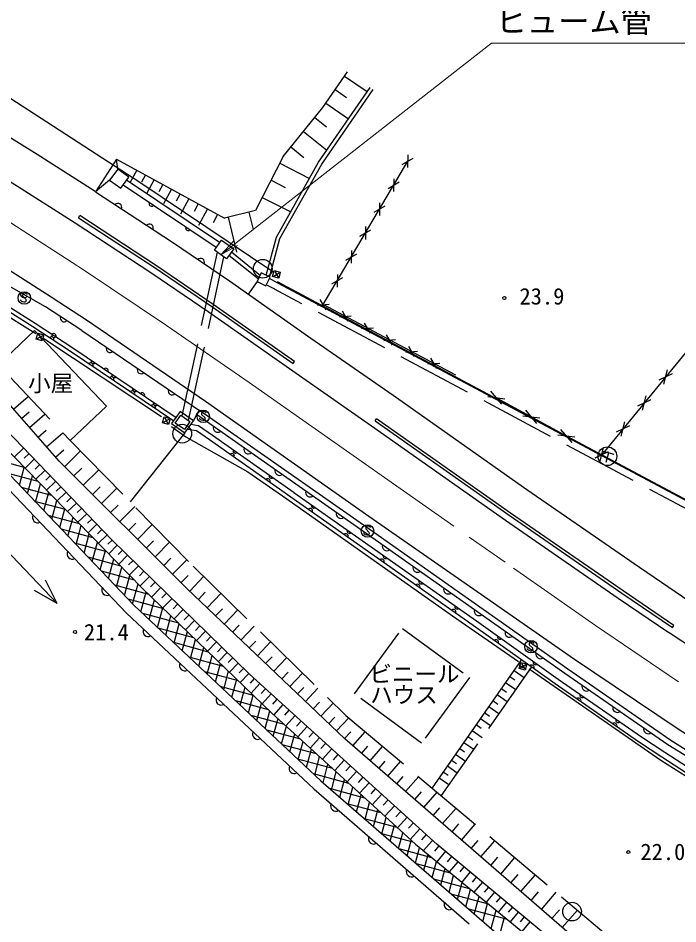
# Model space of a CAD drawing. Units: millimetres at full size, sheet at 1:1000; details may follow other scales. Extents: x 40000 to 680000, y 20000 to 380000.
# Drawn here: x 104754 to 157456, y 247836 to 320147 of the extents above; entities that cross this region are included whole.
import ezdxf
from ezdxf.enums import TextEntityAlignment as Align

# ---------------------------------------------------------------- set-up
doc = ezdxf.new("R2010")
doc.units = ezdxf.units.MM
doc.header["$LTSCALE"] = 1000
doc.linetypes.add('CHAIN', pattern=[18.5, 12, -1.5, 3.5, -1.5])
doc.linetypes.add('DASHED', pattern=[7.5, 6, -1.5])
for name, color, linetype, lineweight in [('M-BGD', 7, 'Continuous', 25), ('M-BMK', 2, 'CHAIN', 13), ('M-BMK-ROW', 30, 'Continuous', 25), ('M-STR-HTXT', 7, 'Continuous', 13), ('M-STR-STRC', 7, 'Continuous', 25)]:
    doc.layers.add(name, color=color, linetype=linetype, lineweight=lineweight)
doc.styles.add('ＭＳ ゴシック', font='')
doc.styles.get('ＭＳ ゴシック').set_extended_font_data('MS Gothic')

# ---------------------------------------------------------------- blocks, each defined once
blk = doc.blocks.new('open_arrow')
at = {"color": 0, "linetype": 'Continuous', "lineweight": -2}
blk.add_lwpolyline([(7.5, 1.25), (0, 0), (7.5, -1.25)], dxfattribs=at)

msp = doc.modelspace()

# ---------------------------------------------------------------- linework, layer by layer
at = {"layer": 'M-BGD'}
for p, q in [((129107, 313020), (131064, 315871)), ((130825, 315523), (132639, 314277)), ((130080, 314438), (130984, 313817)), ((129336, 313353), (131144, 312112)), ((125937, 309111), (129107, 313020)), ((128459, 312220), (129386, 311468)), ((127556, 311107), (129411, 309602)), ((126550, 309867), (127583, 309030)), ((112622, 308886), (110941, 306287)), ((112710, 308092), (112622, 308886)), ((112622, 308886), (121245, 304178)), ((125937, 309111), (123727, 304795)), ((135433, 308462), (136313, 308972)), ((135882, 309225), (135863, 308209)), ((112714, 308097), (112067, 307220)), ((113601, 307442), (112714, 308097)), ((125653, 308557), (128021, 307345)), ((132500, 302995), (135873, 308717)), ((112954, 306566), (113601, 307442)), ((114228, 308009), (113682, 307009)), ((114924, 307629), (114607, 307050)), ((112067, 307220), (110945, 306285)), ((112067, 307220), (112954, 306566)), ((120567, 301839), (113134, 306798)), ((120833, 302238), (113400, 307197)), ((115620, 307250), (115006, 306126)), ((116315, 306870), (115999, 306290)), ((124958, 307198), (126090, 306618)), ((134308, 306555), (135189, 307064)), ((134758, 307318), (134739, 306301)), ((110945, 306285), (117089, 302261)), ((117011, 306490), (116378, 305331)), ((117706, 306110), (117390, 305531)), ((118402, 305730), (117723, 304487)), ((119148, 305323), (118808, 304702)), ((124262, 305839), (126527, 304679)), ((133184, 304648), (134065, 305157)), ((133634, 305411), (133615, 304394)), ((119894, 304916), (119166, 303583)), ((120693, 304479), (120329, 303813)), ((123727, 304795), (121245, 304178)), ((123193, 304662), (123539, 303268)), ((109586, 304210), (109696, 304377)), ((109586, 304210), (115711, 300199)), ((121520, 304246), (122212, 301458)), ((129128, 297272), (132500, 302995)), ((132060, 302740), (132940, 303249)), ((132510, 303503), (132491, 302486)), ((117089, 302261), (121638, 299161)), ((120432, 301621), (121007, 302429)), ((121007, 302429), (121983, 301735)), ((106946, 297102), (98268, 302037)), ((121408, 300927), (120432, 301621)), ((121983, 301735), (121408, 300927)), ((131385, 301596), (131366, 300579)), ((123927, 299329), (121599, 301208)), ((124128, 299578), (121800, 301457)), ((130936, 300833), (131816, 301342)), ((115711, 300199), (120227, 297121)), ((124181, 299820), (123842, 299119)), ((124892, 299476), (124181, 299820)), ((124553, 298775), (124892, 299476)), ((129811, 298925), (130692, 299434)), ((130261, 299688), (130242, 298671)), ((121638, 299161), (128140, 294603)), ((123842, 299119), (123136, 298111)), ((123842, 299119), (124553, 298775)), ((125509, 298998), (124832, 299354)), ((167392, 276658), (125509, 298998)), ((128657, 297239), (129598, 297305)), ((129363, 296864), (128891, 297681)), ((134427, 294456), (129128, 297272)), ((109854, 295213), (106946, 297102)), ((120227, 297121), (126717, 292572)), ((131130, 295925), (130658, 296742)), ((130423, 296301), (131365, 296367)), ((132897, 294986), (132425, 295803)), ((160006, 295807), (156467, 291493)), ((106061, 295204), (103149, 292456)), ((106061, 295204), (111827, 289167)), ((109854, 295213), (119234, 288820)), ((132190, 295362), (133131, 295428)), ((128140, 294603), (134702, 290039)), ((133957, 294423), (134898, 294489)), ((134663, 294048), (134191, 294865)), ((139727, 291640), (134427, 294456)), ((136430, 293109), (135958, 293926)), ((135723, 293485), (136665, 293551)), ((138197, 292170), (137725, 292987)), ((126717, 292572), (126832, 292736)), ((137490, 292546), (138431, 292612)), ((156467, 291493), (151360, 285269)), ((157001, 291750), (155933, 291237)), ((156320, 290920), (156614, 292067)), ((134702, 290039), (145396, 282513)), ((143390, 289318), (142507, 290367)), ((154618, 288845), (154912, 289992)), ((104388, 288922), (105550, 289942)), ((142268, 289928), (143629, 289757)), ((151360, 285269), (142948, 289842)), ((155298, 289675), (154231, 289162)), ((105032, 288188), (105644, 288725)), ((105677, 287454), (106901, 288528)), ((111827, 289167), (108915, 286419)), ((117692, 288739), (117020, 287771)), ((118754, 288001), (117692, 288739)), ((119004, 288493), (119234, 288820)), ((132334, 279658), (119234, 288820)), ((146194, 287793), (145311, 288842)), ((117298, 287822), (117742, 288461)), ((118032, 287312), (117298, 287822)), ((117742, 288461), (118476, 287951)), ((118476, 287951), (118032, 287312)), ((118082, 287034), (118754, 288001)), ((119004, 288493), (118754, 288001)), ((132105, 279331), (119004, 288493)), ((133263, 287994), (133378, 288158)), ((133263, 287994), (143967, 280462)), ((145072, 288403), (146432, 288233)), ((152915, 286770), (153210, 287917)), ((106356, 286681), (107000, 287246)), ((117020, 287771), (118082, 287034)), ((118290, 287333), (118997, 287217)), ((118562, 287724), (119149, 287628)), ((118999, 287216), (119015, 287214)), ((119015, 287214), (120034, 286508)), ((119128, 287634), (119171, 287630)), ((119171, 287630), (120280, 286860)), ((148998, 286269), (148115, 287318)), ((153596, 287600), (152529, 287087)), ((107035, 285908), (108323, 287039)), ((118082, 287034), (113708, 281522)), ((120034, 286508), (126545, 281933)), ((120280, 286860), (126793, 282285)), ((147876, 286879), (149236, 286708)), ((105188, 285822), (104443, 285105)), ((107738, 285107), (108405, 285693)), ((151213, 284695), (151507, 285842)), ((102876, 284944), (105220, 284311)), ((105618, 285375), (105246, 285016)), ((106048, 284928), (105311, 284218)), ((108471, 284334), (109725, 285592)), ((151894, 285525), (150826, 285012)), ((151459, 285573), (152343, 285334)), ((151901, 285454), (151690, 284672)), ((104864, 282860), (105248, 284282)), ((106475, 284486), (106106, 284130)), ((109214, 283593), (109832, 284212)), ((103941, 283828), (106321, 283185)), ((105510, 282183), (105897, 283618)), ((106901, 284043), (106170, 283339)), ((107323, 283604), (106958, 283252)), ((109958, 282851), (111194, 284091)), ((106156, 281505), (106547, 282954)), ((107746, 283166), (107021, 282468)), ((105006, 282711), (107422, 282059)), ((106801, 280828), (107196, 282289)), ((108164, 282731), (107802, 282382)), ((108583, 282297), (107865, 281605)), ((110691, 282121), (111300, 282732)), ((111424, 281390), (112641, 282612)), ((126788, 282288), (141358, 272028)), ((145396, 282513), (154377, 276311)), ((106070, 281595), (108523, 280933)), ((107447, 280151), (107845, 281625)), ((108998, 281866), (108639, 281520)), ((109412, 281435), (108701, 280750)), ((126541, 281936), (141110, 271676)), ((108093, 279474), (108495, 280961)), ((109823, 281008), (109468, 280666)), ((110234, 280582), (109530, 279903)), ((112146, 280671), (112746, 281272)), ((112868, 279951), (114068, 281154)), ((107135, 280479), (109624, 279807)), ((108739, 278797), (109144, 280297)), ((110642, 280159), (110289, 279819)), ((143967, 280462), (152966, 274247)), ((108199, 279363), (110725, 278681)), ((109385, 278120), (109793, 279633)), ((111049, 279736), (110351, 279063)), ((111453, 279317), (111103, 278981)), ((113580, 279241), (114171, 279834)), ((114291, 278532), (115473, 279718)), ((148436, 267837), (132105, 279331)), ((148665, 268165), (132334, 279658)), ((110030, 277443), (110443, 278969)), ((111856, 278898), (111164, 278231)), ((112257, 278483), (111921, 278140)), ((114992, 277833), (115575, 278417)), ((103741, 277762), (107883, 273420)), ((109264, 278247), (111826, 277555)), ((110676, 276766), (111092, 278305)), ((112669, 278081), (111991, 277386)), ((113086, 277674), (112747, 277326)), ((115694, 277134), (116859, 278303)), ((110329, 277130), (112927, 276429)), ((111322, 276089), (111741, 277641)), ((111968, 275412), (112391, 276977)), ((113503, 277266), (112806, 276552)), ((116385, 276445), (116959, 277021)), ((112614, 274735), (113040, 276313)), ((113932, 276848), (113583, 276491)), ((114360, 276430), (113643, 275696)), ((117076, 275757), (118224, 276908)), ((154377, 276311), (158421, 273574)), ((111393, 276014), (114027, 275303)), ((113259, 274058), (113689, 275649)), ((114801, 276000), (114442, 275633)), ((115241, 275570), (114504, 274815)), ((117765, 275069), (118337, 275644)), ((118459, 274387), (119576, 275563)), ((107883, 273420), (106936, 275281)), ((112458, 274898), (115168, 274166)), ((113905, 273380), (114338, 274985)), ((115694, 275128), (115325, 274750)), ((107883, 273420), (106068, 274453)), ((114564, 272750), (114992, 274336)), ((116146, 274686), (115411, 273932)), ((116598, 274244), (116231, 273868)), ((119153, 273728), (119703, 274306)), ((119847, 273068), (120946, 274225)), ((152966, 274247), (157020, 271504)), ((113523, 273782), (116363, 273014)), ((115225, 272129), (115649, 273702)), ((117050, 273803), (116321, 273056)), ((117499, 273365), (117134, 272991)), ((114680, 272641), (117559, 271863)), ((115886, 271509), (116307, 273069)), ((117947, 272927), (117224, 272186)), ((120530, 272420), (121070, 272989)), ((121212, 271771), (122293, 272909)), ((116547, 270888), (116965, 272435)), ((118392, 272493), (118030, 272122)), ((118837, 272059), (118119, 271323)), ((141356, 272029), (147898, 267371)), ((115919, 271477), (118754, 270711)), ((117208, 270267), (117622, 271802)), ((117869, 269647), (118280, 271168)), ((119278, 271628), (118919, 271260)), ((119719, 271197), (119007, 270468)), ((121884, 271133), (122415, 271693)), ((122555, 270495), (123619, 271614)), ((141106, 271679), (147651, 267019)), ((157020, 271504), (157132, 271669)), ((118530, 269026), (118937, 270535)), ((120157, 270770), (119801, 270405)), ((117158, 270314), (119949, 269560)), ((119191, 268406), (119595, 269901)), ((120595, 270343), (119888, 269619)), ((121029, 269919), (120676, 269557)), ((123216, 269867), (123739, 270418)), ((123876, 269240), (124922, 270341)), ((118397, 269150), (121145, 268408)), ((119852, 267785), (120253, 269268)), ((121463, 269495), (120762, 268777)), ((121893, 269074), (121543, 268716)), ((124526, 268623), (125040, 269164)), ((125175, 268005), (126204, 269088)), ((120513, 267164), (120910, 268635)), ((122324, 268654), (121629, 267942)), ((144966, 268931), (137821, 258686)), ((144708, 268561), (145114, 268278)), ((119637, 267987), (122340, 267257)), ((121174, 266544), (121568, 268001)), ((122751, 268237), (122404, 267881)), ((123178, 267820), (122489, 267114)), ((125814, 267398), (126320, 267931)), ((126453, 266791), (127465, 267856)), ((144031, 267589), (144435, 267308)), ((144369, 268074), (145180, 267508)), ((156665, 262142), (148436, 267837)), ((156886, 262476), (148665, 268165)), ((121835, 265923), (122225, 267368)), ((123615, 267420), (123284, 267054)), ((124054, 267022), (123369, 266266)), ((143693, 267105), (144501, 266541)), ((147651, 267019), (154314, 262405)), ((147898, 267371), (154554, 262762)), ((120876, 266824), (123536, 266105)), ((122496, 265303), (122883, 266734)), ((124508, 266611), (124165, 266233)), ((124961, 266200), (124251, 265416)), ((127082, 266194), (127580, 266717)), ((127711, 265596), (128706, 266644)), ((143020, 266140), (143824, 265579)), ((143356, 266622), (143758, 266342)), ((122115, 265660), (124731, 264954)), ((123157, 264682), (123540, 266101)), ((123818, 264061), (124198, 265467)), ((125431, 265774), (125076, 265382)), ((128329, 265009), (128818, 265524)), ((128947, 264421), (129926, 265452)), ((142685, 265659), (143085, 265380)), ((124479, 263441), (124856, 264834)), ((125902, 265348), (125169, 264539)), ((126387, 264908), (126020, 264504)), ((142016, 264701), (142415, 264423)), ((142350, 265179), (143150, 264621)), ((123354, 264497), (125995, 263784)), ((125140, 262820), (125518, 264220)), ((126872, 264468), (126135, 263656)), ((127359, 264026), (126991, 263620)), ((129565, 263834), (130054, 264349)), ((130182, 263248), (131160, 264277)), ((141683, 264223), (142480, 263667)), ((124593, 263334), (127282, 262608)), ((125801, 262200), (126183, 263612)), ((127847, 263584), (127107, 262768)), ((141019, 263271), (141812, 262718)), ((141351, 263747), (141747, 263470)), ((126463, 261579), (126848, 263005)), ((128337, 263140), (127967, 262732)), ((128827, 262696), (128083, 261876)), ((130829, 262633), (131342, 263172)), ((131503, 262047), (132478, 263171)), ((140688, 262797), (141083, 262522)), ((154554, 262762), (156414, 261546)), ((125833, 262170), (128569, 261431)), ((127124, 260958), (127512, 262397)), ((127785, 260338), (128177, 261790)), ((129319, 262250), (128947, 261840)), ((129811, 261804), (129064, 260979)), ((132190, 261450), (132688, 262023)), ((132878, 260854), (133872, 262000)), ((140029, 261851), (140422, 261577)), ((140358, 262323), (141148, 261772)), ((154314, 262405), (156178, 261186)), ((165131, 256821), (156665, 262142)), ((165337, 257164), (156886, 262476)), ((128446, 259717), (128841, 261182)), ((130306, 261355), (129932, 260943)), ((139700, 261380), (140486, 260831)), ((156178, 261186), (161159, 257927)), ((156414, 261546), (161387, 258292)), ((127072, 261007), (129856, 260255)), ((129109, 259106), (129506, 260575)), ((130801, 260907), (130050, 260078)), ((131298, 260456), (130923, 260042)), ((133579, 260245), (134086, 260830)), ((134281, 259637), (135295, 260806)), ((139045, 260441), (139828, 259895)), ((139372, 260910), (139764, 260637)), ((128311, 259844), (131143, 259079)), ((129781, 258523), (130171, 259968)), ((131795, 260005), (131040, 259172)), ((134996, 259016), (135513, 259612)), ((138719, 259973), (139108, 259701)), ((130452, 257941), (130835, 259360)), ((132295, 259552), (131918, 259136)), ((132795, 259099), (132036, 258262)), ((135711, 258396), (136746, 259588)), ((138393, 259506), (139172, 258962)), ((129622, 258661), (132430, 257903)), ((131123, 257358), (131500, 258753)), ((133297, 258644), (132918, 258226)), ((133799, 258189), (133037, 257348)), ((136441, 257763), (136968, 258371)), ((137170, 257130), (138225, 258346)), ((131009, 257458), (133717, 256726)), ((131795, 256776), (132164, 258145)), ((132466, 256194), (132829, 257538)), ((134304, 257732), (133923, 257311)), ((133137, 255611), (133494, 256930)), ((134809, 257274), (134042, 256429)), ((135316, 256814), (134933, 256392)), ((137914, 256485), (138452, 257105)), ((138658, 255839), (139734, 257079)), ((132396, 256255), (135004, 255550)), ((133809, 255029), (134158, 256323)), ((135823, 256355), (135053, 255505)), ((134480, 254446), (134823, 255715)), ((136333, 255893), (135948, 255468)), ((136842, 255431), (136069, 254577)), ((139417, 255181), (139966, 255813)), ((140176, 254523), (141273, 255788)), ((133783, 255051), (136291, 254374)), ((135151, 253864), (135487, 255108)), ((137355, 254966), (136968, 254540)), ((135169, 253848), (137766, 253147)), ((135823, 253281), (136152, 254501)), ((136494, 252699), (136824, 253918)), ((137867, 254502), (137119, 253677)), ((138367, 254059), (138010, 253631)), ((140950, 253852), (141509, 254497)), ((141723, 253181), (142842, 254470)), ((137165, 252116), (137502, 253363)), ((138880, 253631), (138189, 252801)), ((139378, 253216), (139033, 252801)), ((142512, 252496), (143083, 253154)), ((143301, 251812), (144442, 253127)), ((136556, 252645), (139277, 251910)), ((137837, 251534), (138181, 252808)), ((139876, 252801), (139192, 251980)), ((140369, 252391), (140027, 251980)), ((138508, 250951), (138859, 252252)), ((139179, 250369), (139538, 251697)), ((140862, 251980), (140185, 251167)), ((144106, 251114), (144688, 251784)), ((144911, 250416), (146074, 251757)), ((137943, 251442), (140789, 250673)), ((139851, 249786), (140217, 251141)), ((141350, 251574), (141011, 251167)), ((141838, 251168), (141168, 250363)), ((139330, 250238), (142300, 249436)), ((140522, 249204), (140895, 250586)), ((142321, 250765), (141986, 250363)), ((142804, 250363), (142140, 249567)), ((145731, 249704), (146324, 250388)), ((146552, 248992), (147738, 250360)), ((141194, 248621), (141574, 250030)), ((141865, 248039), (142253, 249475)), ((143281, 249965), (142950, 249567)), ((143759, 249567), (143103, 248779)), ((140717, 249035), (143811, 248200)), ((142536, 247457), (142931, 248919)), ((144232, 249173), (143904, 248779)), ((144705, 248779), (144056, 247999)), ((147389, 248266), (147993, 248963)), ((148225, 247540), (149435, 248935)), ((143208, 246874), (143610, 248364)), ((145174, 248389), (144849, 247999)), ((145642, 248000), (144998, 247227))]:
    msp.add_line(p, q, dxfattribs=at)
at = {"layer": 'M-BGD', "linetype": 'DASHED'}
for p, q in [((120656, 301462), (117835, 288396)), ((118368, 288026), (121189, 301083)), ((125249, 298503), (124571, 298858)), ((167121, 276167), (125246, 298504)), ((103149, 292456), (108915, 286419)), ((131624, 266195), (135453, 271427)), ((135453, 271427), (140812, 267505)), ((145775, 268354), (138548, 258075)), ((140812, 267505), (136983, 262273)), ((136983, 262273), (131624, 266195))]:
    msp.add_line(p, q, dxfattribs=at)
at = {"layer": 'M-BGD'}
for points in [[(124578, 299628), (125393, 302656), (128750, 308645), (132873, 314616)], [(124868, 299550), (125673, 302542), (129005, 308486), (133120, 314446)], [(156593, 238879), (138236, 254167), (123234, 267766), (112233, 278506), (100533, 290655), (94373, 296744), (88277, 301909), (83949, 305091), (73201, 311505)], [(110918, 306302), (106276, 309257), (102435, 311633)], [(72524, 310123), (76161, 308269), (85123, 303004), (88406, 300837), (94210, 295571), (114667, 274649), (125029, 264667), (136494, 254188), (152312, 241241)], [(71909, 308866), (82311, 303262), (88453, 299155), (94125, 294119), (114022, 273258), (128946, 259248), (145391, 244980)], [(71534, 308102), (81873, 302533), (87932, 298481), (93534, 293507), (113423, 272655), (128376, 258617), (140796, 247841)], [(166190, 234388), (160125, 238141), (149394, 246526), (130848, 262615), (118247, 274589), (108035, 284768), (102240, 291368), (88408, 303979), (84007, 306200)], [(90818, 304838), (93307, 303408), (97504, 300850), (105943, 295519), (108936, 293566), (117190, 288008)], [(90977, 305115), (93470, 303684), (97672, 301122), (106116, 295788), (109113, 293833), (117368, 288273)], [(126832, 292736), (120341, 297285), (115822, 300365), (109696, 304377)], [(105485, 298080), (105467, 298116), (105435, 298143), (105387, 298166), (105312, 298186), (105245, 298186), (105182, 298164), (105136, 298120), (105119, 298065), (105111, 298028), (105118, 297975), (105144, 297939), (105366, 297716), (105383, 297665), (105386, 297599), (105366, 297542), (105337, 297501), (105291, 297467), (105211, 297465), (105099, 297495), (105053, 297516), (105013, 297550), (104984, 297596), (104966, 297661)], [(119776, 288628), (119758, 288664), (119726, 288691), (119678, 288714), (119603, 288735), (119536, 288735), (119473, 288713), (119427, 288668), (119410, 288613), (119402, 288576), (119409, 288523), (119435, 288487), (119657, 288264), (119675, 288213), (119678, 288147), (119657, 288091), (119628, 288049), (119582, 288015), (119502, 288014), (119391, 288044), (119344, 288064), (119304, 288098), (119275, 288145), (119257, 288209)], [(157132, 271669), (153079, 274413), (144081, 280626), (133378, 288158)], [(132893, 279476), (132874, 279512), (132842, 279538), (132794, 279562), (132719, 279582), (132652, 279582), (132589, 279560), (132544, 279516), (132526, 279461), (132519, 279424), (132525, 279370), (132552, 279335), (132774, 279112), (132791, 279060), (132794, 278995), (132773, 278938), (132744, 278897), (132699, 278863), (132618, 278861), (132507, 278891), (132461, 278911), (132421, 278945), (132392, 278992), (132373, 279057)], [(145956, 270233), (145937, 270270), (145906, 270296), (145857, 270320), (145783, 270340), (145715, 270340), (145652, 270318), (145607, 270273), (145589, 270218), (145582, 270182), (145588, 270128), (145615, 270092), (145837, 269869), (145854, 269818), (145857, 269753), (145837, 269696), (145807, 269655), (145762, 269620), (145681, 269619), (145570, 269649), (145524, 269669), (145484, 269703), (145455, 269750), (145436, 269814)]]:
    msp.add_lwpolyline(points, dxfattribs=at)
at = {"layer": 'M-BGD', "linetype": 'DASHED'}
msp.add_lwpolyline([(108915, 286419), (118740, 276381), (130938, 264463), (160058, 240019), (165923, 235800)], dxfattribs=at)
at = {"layer": 'M-BGD'}
for centre, radius in [((124296, 300140), 746), ((105252, 297809), 498), ((143597, 297803), 120), ((119543, 288357), 498), ((117862, 286972), 746), ((151825, 285171), 746), ((132659, 279205), 498), ((109303, 271137), 120), ((145722, 269962), 498), ((153493, 253569), 120), ((149001, 248815), 746)]:
    msp.add_circle(centre, radius, dxfattribs=at)
for centre, radius, start, end in [((112732, 305049), 305, 337.16937, 136.39166), ((115427, 305338), 208, 162.54814, 310.02773), ((115241, 303405), 305, 337.16937, 136.39166), ((118338, 303396), 208, 162.54814, 310.02773), ((119332, 300665), 305, 336.1126, 135.33488), ((105242, 298134), 305, 160.76433, 319.98661), ((108430, 296204), 305, 157.38497, 316.60725), ((107408, 294493), 208, 343.13849, 130.61808), ((107646, 294859), 208, 163.13849, 310.61808), ((107583, 294761), 208, 343.13849, 130.61808), ((112096, 293752), 305, 156.11214, 315.33442), ((110542, 292414), 208, 342.30163, 129.78122), ((110785, 292777), 208, 162.30163, 309.78122), ((111757, 291982), 208, 342.30163, 129.78122), ((114575, 292062), 305, 156.11214, 315.33442), ((112201, 291297), 208, 342.30163, 129.78122), ((112444, 291660), 208, 162.30163, 309.78122), ((113860, 290180), 208, 342.30163, 129.78122), ((114103, 290543), 208, 162.30163, 309.78122), ((114660, 290027), 208, 342.30163, 129.78122), ((117054, 290373), 305, 156.11214, 315.33442), ((115519, 289063), 208, 342.30163, 129.78122), ((115762, 289425), 208, 162.30163, 309.78122), ((120707, 287449), 370, 163.95749, 306.1082), ((122136, 285628), 208, 161.16765, 308.64724), ((123165, 285729), 370, 163.95749, 306.1082), ((121824, 285179), 208, 341.16814, 128.64773), ((125000, 283616), 208, 161.16765, 308.64724), ((125623, 284010), 370, 163.95749, 306.1082), ((124688, 283167), 208, 341.16814, 128.64773), ((128082, 282291), 370, 163.95749, 306.1082), ((128383, 281236), 208, 161.10679, 308.58638), ((128069, 280789), 208, 341.10665, 128.58624), ((130540, 280571), 370, 163.95749, 306.1082), ((106324, 280267), 417, 149.90539, 297.38498), ((131245, 279221), 208, 161.10679, 308.58638), ((130931, 278774), 208, 341.10665, 128.58624), ((134206, 277999), 370, 163.78785, 305.93856), ((109084, 277372), 417, 149.90539, 297.38498), ((133792, 276758), 208, 341.10665, 128.58624), ((134107, 277205), 208, 161.10679, 308.58638), ((136659, 276272), 370, 163.78785, 305.93856), ((136654, 274743), 208, 341.10665, 128.58624), ((136968, 275190), 208, 161.10679, 308.58638), ((111845, 274478), 417, 149.90539, 297.38498), ((139113, 274545), 370, 163.78785, 305.93856), ((139516, 272728), 208, 341.10665, 128.58624), ((139830, 273175), 208, 161.10679, 308.58638), ((141566, 272819), 370, 163.78785, 305.93856), ((115147, 271196), 417, 153.06831, 300.5479), ((144019, 271092), 370, 163.78785, 305.93856), ((142919, 270317), 208, 340.80662, 128.28621), ((143236, 270762), 208, 160.80619, 308.28578), ((146473, 269366), 370, 163.78785, 305.93856), ((118063, 268458), 417, 153.06831, 300.5479), ((145770, 268286), 208, 340.80662, 128.28621), ((146087, 268732), 208, 160.80619, 308.28578), ((150152, 266796), 370, 164.23719, 306.38791), ((149821, 266110), 208, 161.561, 309.04059), ((120979, 265721), 417, 153.06831, 300.5479), ((149511, 265660), 208, 341.56065, 129.04024), ((152619, 265088), 370, 164.23719, 306.38791), ((152698, 264118), 208, 161.561, 309.04059), ((152388, 263668), 208, 341.56065, 129.04024), ((155086, 263381), 370, 164.23719, 306.38791), ((123896, 262983), 417, 153.06831, 300.5479), ((126812, 260245), 417, 153.06831, 300.5479), ((130131, 257249), 417, 155.31512, 302.79471), ((133152, 254628), 417, 155.31512, 302.79471), ((136173, 252006), 417, 155.31512, 302.79471), ((139195, 249385), 417, 155.31512, 302.79471)]:
    msp.add_arc(centre, radius, start, end, dxfattribs=at)
at = {"layer": 'M-BMK'}
for p, q in [((103247, 304394), (109977, 300058)), ((109977, 300058), (116619, 295595)), ((116619, 295595), (123202, 291049)), ((123202, 291049), (129735, 286476)), ((129735, 286476), (144322, 276241)), ((144322, 276241), (150881, 271661)), ((150881, 271661), (157501, 267167))]:
    msp.add_line(p, q, dxfattribs=at)
at = {"layer": 'M-BMK-ROW'}
for p, q in [((100904, 315826), (114485, 307043)), ((114485, 307043), (125105, 299930)), ((93258, 303061), (106175, 294966)), ((125170, 299556), (125614, 299812)), ((125264, 299906), (125520, 299462)), ((125460, 299113), (139908, 291406)), ((106287, 294566), (106731, 294821)), ((106381, 294916), (106637, 294471)), ((106805, 294560), (116202, 288347)), ((139908, 291406), (155037, 283351)), ((116373, 287888), (116817, 288143)), ((116467, 288238), (116723, 287793)), ((117016, 287533), (118163, 286722)), ((118163, 286722), (123108, 283930)), ((123108, 283930), (126229, 281777)), ((155037, 283351), (158742, 281372)), ((126229, 281777), (139456, 272417)), ((139456, 272417), (144714, 268778)), ((144869, 268282), (145314, 268537)), ((144964, 268632), (145219, 268187)), ((145565, 268189), (156099, 260900)), ((156099, 260900), (164734, 255414))]:
    msp.add_line(p, q, dxfattribs=at)
for points in [[(125085, 299508), (125216, 299991), (125698, 299860), (125568, 299378)], [(106202, 294517), (106333, 295000), (106815, 294870), (106685, 294387)], [(116289, 287839), (116419, 288322), (116902, 288192), (116771, 287709)], [(144785, 268233), (144916, 268716), (145398, 268586), (145268, 268103)]]:
    msp.add_lwpolyline(points, close=True, dxfattribs=at)
at = {"layer": 'M-STR-HTXT'}
msp.add_lwpolyline([(120945, 301257), (142569, 318156), (173819, 318156)], dxfattribs=at)
at = {"layer": 'M-STR-STRC'}
msp.add_line((126433, 292167), (132978, 287590), dxfattribs=at)
for points in [[(167323, 232958), (172663, 243828), (173331, 245258), (173978, 246693), (174646, 248255), (175115, 250239), (175034, 251193), (174474, 252486), (173485, 253555), (171823, 254461), (165807, 258005), (157395, 263425), (149186, 268940), (132769, 280368), (119736, 289528), (110291, 295991), (107406, 297882), (100008, 302580), (91905, 307437), (86569, 310388), (83403, 312081), (78022, 314822), (75439, 316073)], [(100870, 309103), (104694, 306737), (109320, 303792)], [(109315, 303796), (115436, 299787), (119946, 296713), (126433, 292167)], [(132978, 287590), (143684, 280056), (152686, 273839), (156742, 271094)], [(156749, 271089), (160881, 268391), (165141, 265677)]]:
    msp.add_lwpolyline(points, dxfattribs=at)

# ---------------------------------------------------------------- block references
at = {"layer": 'M-STR-HTXT', "xscale": 200, "yscale": 200, "rotation": 38}
msp.add_blockref('open_arrow', (120945, 301257), dxfattribs=at)

# ---------------------------------------------------------------- texts
at = {"layer": 'M-BGD', "style": 'ＭＳ ゴシック'}
for s, p in [('23.9', (144800, 296885)), ('小屋', (105550, 289942)), ('21.4', (110007, 270071)), ('ビニール', (132816, 266733)), ('ハウス', (132879, 265060)), ('22.0', (154458, 252532))]:
    msp.add_text(s, height=1320, dxfattribs=at).set_placement(p, align=Align.BOTTOM_LEFT)
at = {"layer": 'M-STR-HTXT', "style": 'ＭＳ ゴシック'}
msp.add_text('ヒューム管\u3000L=13.4 φ=600', height=1833, dxfattribs=at).set_placement((158194, 319906), align=Align.MIDDLE_CENTER)

doc.saveas('drawing.dxf')
